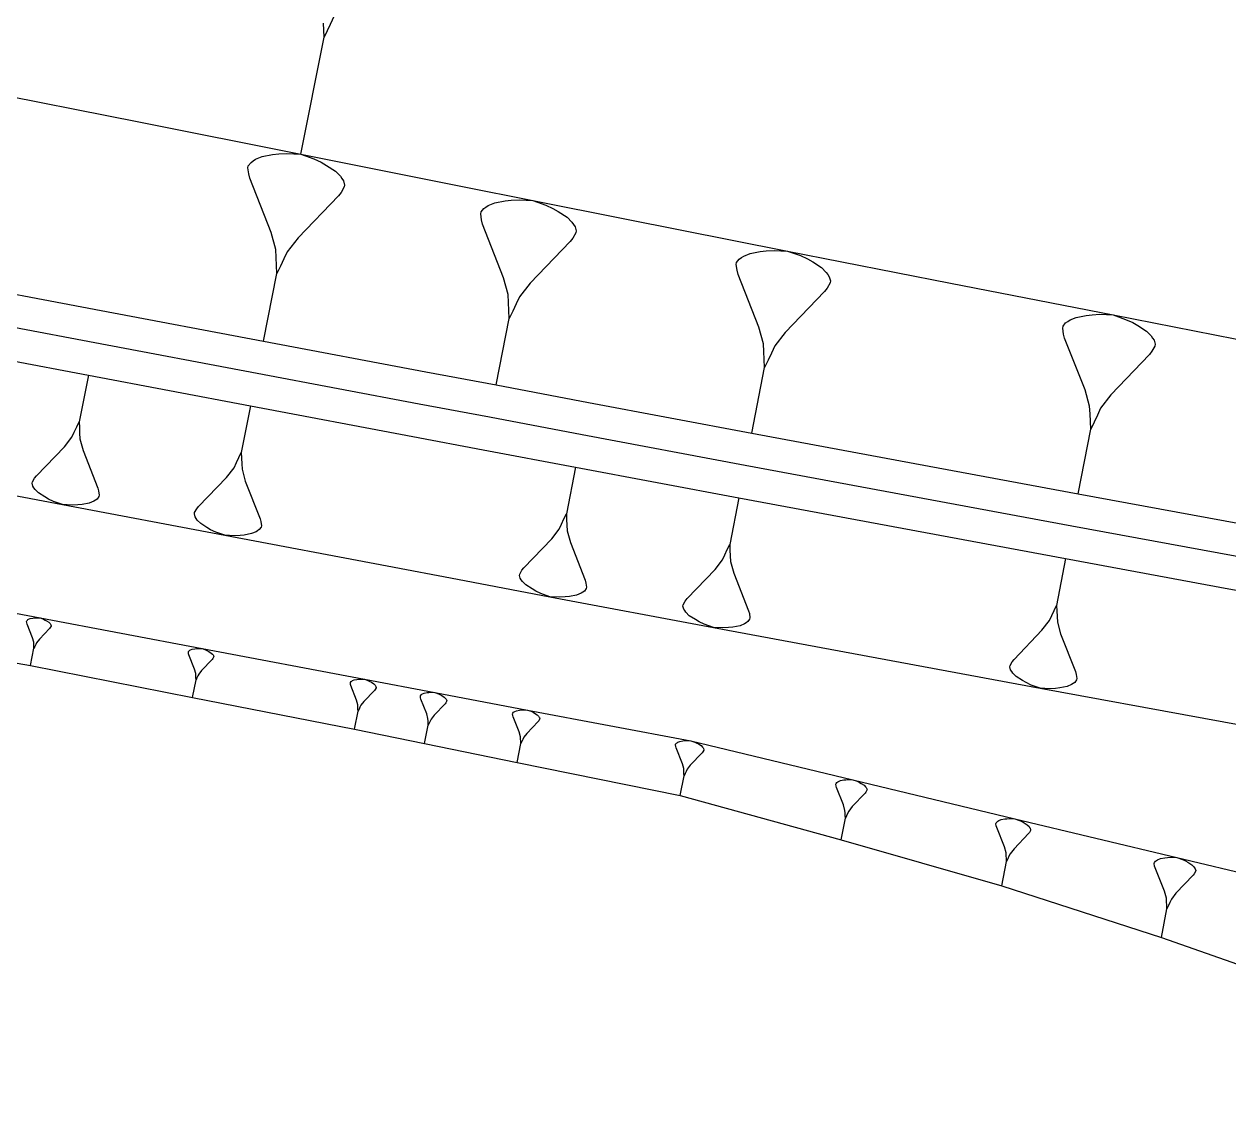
# Model space of a CAD drawing. Extents: x 389565 to 391267, y 804651 to 804848.
# Drawn here: x 389838.95 to 389875.44, y 804727.14 to 804759.76 of the extents above; entities that cross this region are included whole.
import ezdxf

# ---------------------------------------------------------------- set-up
doc = ezdxf.new("R2010")
doc.units = 0
doc.layers.get('0').update_dxf_attribs({"linetype": 'CONTINUOUS'})

msp = doc.modelspace()

# ---------------------------------------------------------------- linework, layer by layer
at = {"color": 7}
for p, q in [((389848.3968, 804760.1324), (389848.2146, 804759.7471)), ((389848.0325, 804759.3617), (389848.0119, 804759.7874)), ((389848.2146, 804759.7471), (389848.0325, 804759.3617)), ((389847.3259, 804755.813), (389848.0325, 804759.3617)), ((389845.9614, 804755.6602), (389846.1596, 804755.742)), ((389846.1596, 804755.742), (389846.4744, 804755.8006)), ((389846.4744, 804755.8006), (389846.661, 804755.8241)), ((389846.661, 804755.8241), (389846.906, 804755.836)), ((389846.906, 804755.836), (389847.3259, 804755.813)), ((389847.3259, 804755.813), (389847.7225, 804755.6734)), ((389847.7225, 804755.6734), (389847.9442, 804755.5686)), ((389845.7283, 804755.4034), (389845.7399, 804755.4617)), ((389845.7518, 804755.2168), (389845.7283, 804755.4034)), ((389845.7399, 804755.4617), (389845.8215, 804755.5668)), ((389845.8215, 804755.5668), (389845.8914, 804755.6135)), ((389845.8914, 804755.6135), (389845.9614, 804755.6602)), ((389847.9442, 804755.5686), (389848.1076, 804755.4754)), ((389848.1076, 804755.4754), (389848.376, 804755.3007)), ((389845.7869, 804755.0886), (389845.7518, 804755.2168)), ((389846.4298, 804753.4445), (389845.7869, 804755.0886)), ((389848.376, 804755.3007), (389848.5278, 804755.1492)), ((389848.5278, 804755.1492), (389848.5745, 804755.0792)), ((389848.5745, 804755.0792), (389848.6212, 804755.0093)), ((389848.6212, 804755.0093), (389848.6563, 804754.881)), ((389848.5515, 804754.6593), (389848.47, 804754.5543)), ((389848.6447, 804754.8227), (389848.5515, 804754.6593)), ((389848.6563, 804754.881), (389848.6447, 804754.8227)), ((389848.47, 804754.5543), (389847.2464, 804753.2819)), ((389852.8693, 804754.1686), (389852.9384, 804754.2148)), ((389852.9384, 804754.2148), (389853.0075, 804754.2609)), ((389853.0075, 804754.2609), (389853.2032, 804754.3417)), ((389853.2032, 804754.3417), (389853.5141, 804754.3995)), ((389853.5141, 804754.3995), (389853.6984, 804754.4227)), ((389853.6984, 804754.4227), (389853.9403, 804754.4345)), ((389853.9403, 804754.4345), (389854.3549, 804754.4118)), ((389854.3549, 804754.4118), (389854.7467, 804754.2739)), ((389854.7467, 804754.2739), (389854.9656, 804754.1704)), ((389852.7773, 804754.0073), (389852.7888, 804754.0649)), ((389852.8005, 804753.823), (389852.7773, 804754.0073)), ((389852.7888, 804754.0649), (389852.8693, 804754.1686)), ((389854.9656, 804754.1704), (389855.1269, 804754.0784)), ((389855.1269, 804754.0784), (389855.392, 804753.9059)), ((389855.392, 804753.9059), (389855.5418, 804753.7563)), ((389852.8352, 804753.6964), (389852.8005, 804753.823)), ((389853.47, 804752.0729), (389852.8352, 804753.6964)), ((389855.5418, 804753.7563), (389855.588, 804753.6872)), ((389855.588, 804753.6872), (389855.6341, 804753.6181)), ((389855.6341, 804753.6181), (389855.6688, 804753.4914)), ((389855.6688, 804753.4914), (389855.6573, 804753.4338)), ((389846.5702, 804752.9315), (389846.4298, 804753.4445)), ((389847.2464, 804753.2819), (389846.9201, 804752.8618)), ((389855.4847, 804753.1688), (389854.2764, 804751.9123)), ((389855.5653, 804753.2725), (389855.4847, 804753.1688)), ((389855.6573, 804753.4338), (389855.5653, 804753.2725)), ((389846.582, 804752.6865), (389846.5702, 804752.9315)), ((389846.9201, 804752.8618), (389846.8153, 804752.6401)), ((389860.7451, 804752.729), (389860.938, 804752.809)), ((389860.938, 804752.809), (389861.2445, 804752.8666)), ((389861.2445, 804752.8666), (389861.4262, 804752.8898)), ((389861.4262, 804752.8898), (389861.6647, 804752.9017)), ((389861.6647, 804752.9017), (389862.0737, 804752.8801)), ((389862.0737, 804752.8801), (389862.4602, 804752.7448)), ((389846.5939, 804752.4416), (389846.582, 804752.6865)), ((389846.6058, 804752.1967), (389846.5939, 804752.4416)), ((389846.7106, 804752.4184), (389846.6058, 804752.1967)), ((389846.8153, 804752.6401), (389846.7106, 804752.4184)), ((389860.5185, 804752.4785), (389860.5298, 804752.5353)), ((389860.5417, 804752.2968), (389860.5185, 804752.4785)), ((389860.5298, 804752.5353), (389860.609, 804752.6377)), ((389860.609, 804752.6377), (389860.677, 804752.6834)), ((389860.677, 804752.6834), (389860.7451, 804752.729)), ((389862.4602, 804752.7448), (389862.6763, 804752.6431)), ((389862.6763, 804752.6431), (389862.8356, 804752.5526)), ((389862.8356, 804752.5526), (389863.0972, 804752.3829)), ((389846.1993, 804750.1552), (389846.6058, 804752.1967)), ((389853.6087, 804751.5662), (389853.47, 804752.0729)), ((389860.5761, 804752.1719), (389860.5417, 804752.2968)), ((389861.205, 804750.572), (389860.5761, 804752.1719)), ((389863.0972, 804752.3829), (389863.2453, 804752.2356)), ((389863.2453, 804752.2356), (389863.2909, 804752.1676)), ((389863.2909, 804752.1676), (389863.3365, 804752.0996)), ((389863.3365, 804752.0996), (389863.3709, 804751.9747)), ((389854.2764, 804751.9123), (389853.9543, 804751.4974)), ((389863.2692, 804751.7586), (389863.19, 804751.6562)), ((389863.3597, 804751.9179), (389863.2692, 804751.7586)), ((389863.3709, 804751.9747), (389863.3597, 804751.9179)), ((389853.6204, 804751.3243), (389853.6087, 804751.5662)), ((389853.6321, 804751.0825), (389853.6204, 804751.3243)), ((389853.9543, 804751.4974), (389853.8508, 804751.2785)), ((389863.19, 804751.6562), (389862.0005, 804750.415)), ((389853.6438, 804750.8406), (389853.6321, 804751.0825)), ((389853.7473, 804751.0595), (389853.6438, 804750.8406)), ((389853.8508, 804751.2785), (389853.7473, 804751.0595)), ((389870.8169, 804750.8718), (389871.1178, 804750.929)), ((389871.1178, 804750.929), (389871.2962, 804750.9522)), ((389871.2962, 804750.9522), (389871.5304, 804750.9644)), ((389871.5304, 804750.9644), (389871.9321, 804750.9441)), ((389871.9321, 804750.9441), (389872.312, 804750.812)), ((389853.2424, 804748.8246), (389853.6438, 804750.8406)), ((389861.3426, 804750.0725), (389861.205, 804750.572)), ((389870.4057, 804750.5463), (389870.4166, 804750.6021)), ((389870.4166, 804750.6021), (389870.4942, 804750.7029)), ((389870.4942, 804750.7029), (389870.5609, 804750.7478)), ((389870.5609, 804750.7478), (389870.6276, 804750.7928)), ((389870.6276, 804750.7928), (389870.8169, 804750.8718)), ((389872.312, 804750.812), (389872.5245, 804750.7126)), ((389872.5245, 804750.7126), (389872.6811, 804750.6241)), ((389872.6811, 804750.6241), (389872.9385, 804750.458)), ((389862.0005, 804750.415), (389861.6835, 804750.0053)), ((389870.4288, 804750.3679), (389870.4057, 804750.5463)), ((389870.4629, 804750.2453), (389870.4288, 804750.3679)), ((389871.084, 804748.6754), (389870.4629, 804750.2453)), ((389872.9385, 804750.458), (389873.0842, 804750.3137)), ((389873.0842, 804750.3137), (389873.1291, 804750.247)), ((389873.1291, 804750.247), (389873.1741, 804750.1803)), ((389861.3546, 804749.834), (389861.3426, 804750.0725)), ((389861.3665, 804749.5955), (389861.3546, 804749.834)), ((389861.6835, 804750.0053), (389861.5819, 804749.7892)), ((389873.1087, 804749.8453), (389873.0311, 804749.7445)), ((389873.1972, 804750.0019), (389873.1087, 804749.8453)), ((389873.1741, 804750.1803), (389873.2081, 804750.0577)), ((389873.2081, 804750.0577), (389873.1972, 804750.0019)), ((389861.3785, 804749.357), (389861.3665, 804749.5955)), ((389861.4802, 804749.5731), (389861.3785, 804749.357)), ((389861.5819, 804749.7892), (389861.4802, 804749.5731)), ((389873.0311, 804749.7445), (389871.8656, 804748.5229)), ((389840.8954, 804749.1219), (389840.6135, 804747.7065)), ((389860.9861, 804747.3682), (389861.3785, 804749.357)), ((389871.2202, 804748.1852), (389871.084, 804748.6754)), ((389871.8656, 804748.5229), (389871.5552, 804748.1198)), ((389845.8087, 804748.1937), (389845.5268, 804746.7782)), ((389871.2325, 804747.9509), (389871.2202, 804748.1852)), ((389871.5552, 804748.1198), (389871.4558, 804747.9074)), ((389840.5409, 804747.5527), (389840.6135, 804747.7065)), ((389840.6135, 804747.7065), (389840.6217, 804747.5366)), ((389871.2448, 804747.7167), (389871.2325, 804747.9509)), ((389871.2571, 804747.4825), (389871.2448, 804747.7167)), ((389871.3565, 804747.695), (389871.2571, 804747.4825)), ((389871.4558, 804747.9074), (389871.3565, 804747.695)), ((389840.3956, 804747.2453), (389840.4682, 804747.399)), ((389840.4682, 804747.399), (389840.5409, 804747.5527)), ((389840.6217, 804747.5366), (389840.63, 804747.3668)), ((389840.63, 804747.3668), (389840.6382, 804747.197)), ((389870.876, 804745.5284), (389871.2571, 804747.4825)), ((389839.321, 804746.0718), (389840.1694, 804746.954)), ((389840.1694, 804746.954), (389840.3956, 804747.2453)), ((389840.6382, 804747.197), (389840.7356, 804746.8412)), ((389840.7356, 804746.8412), (389841.1813, 804745.7013)), ((389845.3815, 804746.4708), (389845.4542, 804746.6245)), ((389845.4542, 804746.6245), (389845.5268, 804746.7782)), ((389845.5268, 804746.7782), (389845.5351, 804746.6084)), ((389845.5351, 804746.6084), (389845.5433, 804746.4386)), ((389845.0827, 804746.0258), (389845.3089, 804746.3171)), ((389845.3089, 804746.3171), (389845.3815, 804746.4708)), ((389845.5433, 804746.4386), (389845.5515, 804746.2688)), ((389845.5515, 804746.2688), (389845.6489, 804745.913)), ((389855.6533, 804746.3346), (389855.3723, 804744.919)), ((389839.1917, 804745.8452), (389839.1998, 804745.8857)), ((389839.2161, 804745.7563), (389839.1917, 804745.8452)), ((389839.1998, 804745.8857), (389839.2644, 804745.9989)), ((389839.2644, 804745.9989), (389839.321, 804746.0718)), ((389844.2343, 804745.1435), (389845.0827, 804746.0258)), ((389845.6489, 804745.913), (389846.0946, 804744.7731)), ((389839.2485, 804745.7078), (389839.2161, 804745.7563)), ((389839.2809, 804745.6593), (389839.2485, 804745.7078)), ((389839.3861, 804745.5542), (389839.2809, 804745.6593)), ((389839.5722, 804745.4331), (389839.3861, 804745.5542)), ((389841.1813, 804745.7013), (389841.2056, 804745.6124)), ((389841.2056, 804745.6124), (389841.2219, 804745.483)), ((389841.2219, 804745.483), (389841.2139, 804745.4426)), ((389839.6855, 804745.3685), (389839.5722, 804745.4331)), ((389839.8392, 804745.2958), (389839.6855, 804745.3685)), ((389840.1142, 804745.199), (389839.8392, 804745.2958)), ((389840.4054, 804745.1831), (389840.1142, 804745.199)), ((389840.5752, 804745.1913), (389840.4054, 804745.1831)), ((389840.7046, 804745.2076), (389840.5752, 804745.1913)), ((389840.9229, 804745.2482), (389840.7046, 804745.2076)), ((389841.0603, 804745.305), (389840.9229, 804745.2482)), ((389841.1088, 804745.3373), (389841.0603, 804745.305)), ((389841.1573, 804745.3697), (389841.1088, 804745.3373)), ((389841.2139, 804745.4426), (389841.1573, 804745.3697)), ((389844.1777, 804745.0707), (389844.2343, 804745.1435)), ((389860.5989, 804745.406), (389860.3195, 804743.9901)), ((389844.1051, 804744.917), (389844.1131, 804744.9574)), ((389844.1294, 804744.8281), (389844.1051, 804744.917)), ((389844.1131, 804744.9574), (389844.1777, 804745.0707)), ((389844.1618, 804744.7796), (389844.1294, 804744.8281)), ((389844.1942, 804744.7311), (389844.1618, 804744.7796)), ((389844.2994, 804744.626), (389844.1942, 804744.7311)), ((389846.0946, 804744.7731), (389846.119, 804744.6842)), ((389855.2272, 804744.6114), (389855.2997, 804744.7652)), ((389855.2997, 804744.7652), (389855.3723, 804744.919)), ((389855.3723, 804744.919), (389855.3806, 804744.7491)), ((389855.3806, 804744.7491), (389855.389, 804744.5793)), ((389844.4855, 804744.5049), (389844.2994, 804744.626)), ((389844.5988, 804744.4403), (389844.4855, 804744.5049)), ((389844.7525, 804744.3676), (389844.5988, 804744.4403)), ((389845.0276, 804744.2708), (389844.7525, 804744.3676)), ((389845.9737, 804744.3767), (389845.8362, 804744.32)), ((389846.0222, 804744.4091), (389845.9737, 804744.3767)), ((389846.0707, 804744.4415), (389846.0222, 804744.4091)), ((389846.1272, 804744.5143), (389846.0707, 804744.4415)), ((389846.119, 804744.6842), (389846.1353, 804744.5548)), ((389846.1353, 804744.5548), (389846.1272, 804744.5143)), ((389854.9286, 804744.1662), (389855.1546, 804744.4577)), ((389855.1546, 804744.4577), (389855.2272, 804744.6114)), ((389855.389, 804744.5793), (389855.3973, 804744.4095)), ((389855.3973, 804744.4095), (389855.4949, 804744.0538)), ((389845.3187, 804744.2549), (389845.0276, 804744.2708)), ((389845.4885, 804744.2631), (389845.3187, 804744.2549)), ((389845.6179, 804744.2794), (389845.4885, 804744.2631)), ((389845.8362, 804744.32), (389845.6179, 804744.2794)), ((389854.0808, 804743.2834), (389854.9286, 804744.1662)), ((389855.4949, 804744.0538), (389855.9413, 804742.9142)), ((389860.1024, 804743.5285), (389860.1748, 804743.6824)), ((389860.1748, 804743.6824), (389860.2472, 804743.8362)), ((389860.2472, 804743.8362), (389860.3195, 804743.9901)), ((389860.3195, 804743.9901), (389860.3281, 804743.8203)), ((389860.3281, 804743.8203), (389860.3366, 804743.6504)), ((389860.3366, 804743.6504), (389860.3451, 804743.4806)), ((389854.0242, 804743.2106), (389854.0808, 804743.2834)), ((389859.8767, 804743.2368), (389860.1024, 804743.5285)), ((389860.3451, 804743.4806), (389860.4431, 804743.1251)), ((389870.4932, 804743.5654), (389870.217, 804742.1488)), ((389853.9517, 804743.0568), (389853.9597, 804743.0973)), ((389853.9761, 804742.9679), (389853.9517, 804743.0568)), ((389853.9597, 804743.0973), (389854.0242, 804743.2106)), ((389854.0085, 804742.9194), (389853.9761, 804742.9679)), ((389854.0409, 804742.8709), (389854.0085, 804742.9194)), ((389855.9413, 804742.9142), (389855.9657, 804742.8253)), ((389859.0298, 804742.3531), (389859.8767, 804743.2368)), ((389860.4431, 804743.1251), (389860.8908, 804741.9859)), ((389854.1462, 804742.766), (389854.0409, 804742.8709)), ((389854.3324, 804742.6449), (389854.1462, 804742.766)), ((389854.4457, 804742.5804), (389854.3324, 804742.6449)), ((389854.5995, 804742.5078), (389854.4457, 804742.5804)), ((389855.8691, 804742.5502), (389855.8206, 804742.5177)), ((389855.9176, 804742.5826), (389855.8691, 804742.5502)), ((389855.9741, 804742.6554), (389855.9176, 804742.5826)), ((389855.9657, 804742.8253), (389855.9821, 804742.6959)), ((389855.9821, 804742.6959), (389855.9741, 804742.6554)), ((389854.8746, 804742.4112), (389854.5995, 804742.5078)), ((389855.1657, 804742.3955), (389854.8746, 804742.4112)), ((389855.3356, 804742.4038), (389855.1657, 804742.3955)), ((389855.4649, 804742.4202), (389855.3356, 804742.4038)), ((389855.6832, 804742.4609), (389855.4649, 804742.4202)), ((389855.8206, 804742.5177), (389855.6832, 804742.4609)), ((389858.909, 804742.1668), (389858.9734, 804742.2802)), ((389858.9734, 804742.2802), (389859.0298, 804742.3531)), ((389858.901, 804742.1263), (389858.909, 804742.1668)), ((389858.9255, 804742.0374), (389858.901, 804742.1263)), ((389858.958, 804741.989), (389858.9255, 804742.0374)), ((389858.9905, 804741.9406), (389858.958, 804741.989)), ((389859.0959, 804741.8357), (389858.9905, 804741.9406)), ((389859.2822, 804741.7149), (389859.0959, 804741.8357)), ((389860.8908, 804741.9859), (389860.9153, 804741.897)), ((389860.9153, 804741.897), (389860.9318, 804741.7677)), ((389870.0008, 804741.6868), (389870.0729, 804741.8408)), ((389870.0729, 804741.8408), (389870.1449, 804741.9948)), ((389870.1449, 804741.9948), (389870.217, 804742.1488)), ((389870.217, 804742.1488), (389870.2259, 804741.979)), ((389870.2259, 804741.979), (389870.2348, 804741.8092)), ((389870.2348, 804741.8092), (389870.2437, 804741.6394)), ((389839.0247, 804741.6623), (389839.0276, 804741.6771)), ((389839.0306, 804741.6149), (389839.0247, 804741.6623)), ((389839.0276, 804741.6771), (389839.0483, 804741.7038)), ((389839.0396, 804741.5823), (389839.0306, 804741.6149)), ((389839.203, 804741.1644), (389839.0396, 804741.5823)), ((389839.0483, 804741.7038), (389839.0661, 804741.7157)), ((389839.0661, 804741.7157), (389839.0839, 804741.7276)), ((389839.0839, 804741.7276), (389839.1343, 804741.7484)), ((389839.1343, 804741.7484), (389839.2143, 804741.7633)), ((389839.2143, 804741.7633), (389839.2617, 804741.7692)), ((389839.2617, 804741.7692), (389839.324, 804741.7723)), ((389839.324, 804741.7723), (389839.4307, 804741.7664)), ((389839.7215, 804741.4465), (389839.4105, 804741.1231)), ((389839.4307, 804741.7664), (389839.5315, 804741.7309)), ((389839.5315, 804741.7309), (389839.5879, 804741.7043)), ((389839.5879, 804741.7043), (389839.6294, 804741.6806)), ((389839.6294, 804741.6806), (389839.6976, 804741.6362)), ((389839.6976, 804741.6362), (389839.7362, 804741.5977)), ((389839.7422, 804741.4732), (389839.7215, 804741.4465)), ((389839.7362, 804741.5977), (389839.7481, 804741.5799)), ((389839.7659, 804741.5147), (389839.7422, 804741.4732)), ((389839.7481, 804741.5799), (389839.76, 804741.5621)), ((389839.76, 804741.5621), (389839.7689, 804741.5295)), ((389839.7689, 804741.5295), (389839.7659, 804741.5147)), ((389859.3956, 804741.6505), (389859.2822, 804741.7149)), ((389859.5494, 804741.5781), (389859.3956, 804741.6505)), ((389859.8246, 804741.4818), (389859.5494, 804741.5781)), ((389860.1158, 804741.4663), (389859.8246, 804741.4818)), ((389860.2856, 804741.4749), (389860.1158, 804741.4663)), ((389860.415, 804741.4914), (389860.2856, 804741.4749)), ((389860.6332, 804741.5324), (389860.415, 804741.4914)), ((389860.7705, 804741.5893), (389860.6332, 804741.5324)), ((389860.819, 804741.6218), (389860.7705, 804741.5893)), ((389860.8674, 804741.6543), (389860.819, 804741.6218)), ((389860.9238, 804741.7272), (389860.8674, 804741.6543)), ((389860.9318, 804741.7677), (389860.9238, 804741.7272)), ((389869.7758, 804741.3946), (389870.0008, 804741.6868)), ((389870.2437, 804741.6394), (389870.3424, 804741.2841)), ((389839.2386, 804741.034), (389839.203, 804741.1644)), ((389839.4105, 804741.1231), (389839.3276, 804741.0163)), ((389868.9309, 804740.509), (389869.7758, 804741.3946)), ((389870.3424, 804741.2841), (389870.7927, 804740.1459)), ((389839.1444, 804740.3284), (389839.2477, 804740.8472)), ((389839.2417, 804740.9718), (389839.2386, 804741.034)), ((389839.2447, 804740.9095), (389839.2417, 804740.9718)), ((389839.2477, 804740.8472), (389839.2447, 804740.9095)), ((389839.2743, 804740.9036), (389839.2477, 804740.8472)), ((389839.301, 804740.9599), (389839.2743, 804740.9036)), ((389839.3276, 804741.0163), (389839.301, 804740.9599)), ((389843.9266, 804740.7312), (389843.9296, 804740.7464)), ((389843.9327, 804740.6824), (389843.9266, 804740.7312)), ((389843.9296, 804740.7464), (389843.9509, 804740.7738)), ((389843.9509, 804740.7738), (389843.9692, 804740.7861)), ((389843.9692, 804740.7861), (389843.9875, 804740.7983)), ((389843.9875, 804740.7983), (389844.0393, 804740.8196)), ((389844.0393, 804740.8196), (389844.1215, 804740.835)), ((389844.1215, 804740.835), (389844.1703, 804740.8411)), ((389844.1703, 804740.8411), (389844.2343, 804740.8442)), ((389844.2343, 804740.8442), (389844.344, 804740.8382)), ((389844.344, 804740.8382), (389844.4477, 804740.8017)), ((389844.4477, 804740.8017), (389844.5056, 804740.7743)), ((389844.5056, 804740.7743), (389844.5483, 804740.75)), ((389844.5483, 804740.75), (389844.6185, 804740.7043)), ((389843.9419, 804740.6489), (389843.9327, 804740.6824)), ((389844.1099, 804740.2192), (389843.9419, 804740.6489)), ((389844.643, 804740.5092), (389844.3233, 804740.1767)), ((389844.6185, 804740.7043), (389844.6581, 804740.6647)), ((389844.6644, 804740.5367), (389844.643, 804740.5092)), ((389844.6581, 804740.6647), (389844.6704, 804740.6464)), ((389844.6887, 804740.5794), (389844.6644, 804740.5367)), ((389844.6704, 804740.6464), (389844.6826, 804740.6282)), ((389844.6826, 804740.6282), (389844.6917, 804740.5946)), ((389844.6917, 804740.5946), (389844.6887, 804740.5794)), ((389868.8105, 804740.3224), (389868.8746, 804740.4359)), ((389868.8746, 804740.4359), (389868.9309, 804740.509)), ((389844.1466, 804740.0851), (389844.1099, 804740.2192)), ((389844.1497, 804740.0211), (389844.1466, 804740.0851)), ((389844.1528, 804739.9571), (389844.1497, 804740.0211)), ((389844.2106, 804740.009), (389844.1832, 804739.9511)), ((389844.238, 804740.0669), (389844.2106, 804740.009)), ((389844.3233, 804740.1767), (389844.238, 804740.0669)), ((389868.8026, 804740.2819), (389868.8105, 804740.3224)), ((389868.8273, 804740.1931), (389868.8026, 804740.2819)), ((389868.8599, 804740.1447), (389868.8273, 804740.1931)), ((389868.8924, 804740.0963), (389868.8599, 804740.1447)), ((389868.9981, 804739.9917), (389868.8924, 804740.0963)), ((389869.1847, 804739.8713), (389868.9981, 804739.9917)), ((389870.7927, 804740.1459), (389870.8174, 804740.0571)), ((389870.8174, 804740.0571), (389870.8342, 804739.9278)), ((389844.0496, 804739.3596), (389844.1559, 804739.8931)), ((389844.1559, 804739.8931), (389844.1528, 804739.9571)), ((389844.1832, 804739.9511), (389844.1559, 804739.8931)), ((389848.8299, 804739.8004), (389848.833, 804739.816)), ((389848.8362, 804739.7504), (389848.8299, 804739.8004)), ((389848.833, 804739.816), (389848.8548, 804739.8441)), ((389848.8456, 804739.7161), (389848.8362, 804739.7504)), ((389849.0176, 804739.2762), (389848.8456, 804739.7161)), ((389848.8548, 804739.8441), (389848.8736, 804739.8566)), ((389848.8736, 804739.8566), (389848.8923, 804739.8691)), ((389848.8923, 804739.8691), (389848.9453, 804739.891)), ((389848.9453, 804739.891), (389849.0296, 804739.9066)), ((389849.0296, 804739.9066), (389849.0795, 804739.9129)), ((389849.0795, 804739.9129), (389849.145, 804739.9161)), ((389849.145, 804739.9161), (389849.2574, 804739.91)), ((389849.2574, 804739.91), (389849.3635, 804739.8726)), ((389849.3635, 804739.8726), (389849.4228, 804739.8446)), ((389849.4228, 804739.8446), (389849.4666, 804739.8196)), ((389849.4666, 804739.8196), (389849.5384, 804739.7729)), ((389849.5384, 804739.7729), (389849.579, 804739.7323)), ((389849.579, 804739.7323), (389849.5915, 804739.7136)), ((389849.6103, 804739.645), (389849.5853, 804739.6013)), ((389849.5915, 804739.7136), (389849.604, 804739.6949)), ((389849.604, 804739.6949), (389849.6134, 804739.6606)), ((389849.6134, 804739.6606), (389849.6103, 804739.645)), ((389869.2982, 804739.8072), (389869.1847, 804739.8713)), ((389869.4522, 804739.7351), (389869.2982, 804739.8072)), ((389869.7276, 804739.6394), (389869.4522, 804739.7351)), ((389870.0188, 804739.6246), (389869.7276, 804739.6394)), ((389870.1886, 804739.6335), (389870.0188, 804739.6246)), ((389870.3179, 804739.6503), (389870.1886, 804739.6335)), ((389870.5361, 804739.6918), (389870.3179, 804739.6503)), ((389870.6733, 804739.7491), (389870.5361, 804739.6918)), ((389870.7217, 804739.7816), (389870.6733, 804739.7491)), ((389870.77, 804739.8142), (389870.7217, 804739.7816)), ((389870.8263, 804739.8873), (389870.77, 804739.8142)), ((389870.8342, 804739.9278), (389870.8263, 804739.8873)), ((389849.0552, 804739.1389), (389849.0176, 804739.2762)), ((389849.5635, 804739.5732), (389849.2361, 804739.2327)), ((389849.5853, 804739.6013), (389849.5635, 804739.5732)), ((389850.9512, 804739.3958), (389850.9544, 804739.4117)), ((389850.9576, 804739.3449), (389850.9512, 804739.3958)), ((389850.9544, 804739.4117), (389850.9766, 804739.4404)), ((389850.9672, 804739.3099), (389850.9576, 804739.3449)), ((389851.1426, 804738.8613), (389850.9672, 804739.3099)), ((389850.9766, 804739.4404), (389850.9957, 804739.4532)), ((389850.9957, 804739.4532), (389851.0148, 804739.4659)), ((389851.0148, 804739.4659), (389851.0689, 804739.4882)), ((389851.0689, 804739.4882), (389851.1548, 804739.5042)), ((389851.1548, 804739.5042), (389851.2057, 804739.5106)), ((389851.2057, 804739.5106), (389851.2726, 804739.5139)), ((389851.2726, 804739.5139), (389851.3872, 804739.5076)), ((389851.3872, 804739.5076), (389851.4954, 804739.4695)), ((389851.4954, 804739.4695), (389851.5559, 804739.4409)), ((389851.5559, 804739.4409), (389851.6005, 804739.4155)), ((389851.6005, 804739.4155), (389851.6737, 804739.3678)), ((389851.6737, 804739.3678), (389851.7152, 804739.3265)), ((389851.7152, 804739.3265), (389851.7279, 804739.3074)), ((389851.7279, 804739.3074), (389851.7407, 804739.2883)), ((389851.7407, 804739.2883), (389851.7502, 804739.2533)), ((389851.7502, 804739.2533), (389851.7471, 804739.2374)), ((389848.9559, 804738.3961), (389849.0647, 804738.9423)), ((389849.0583, 804739.0734), (389849.0552, 804739.1389)), ((389849.0615, 804739.0079), (389849.0583, 804739.0734)), ((389849.0647, 804738.9423), (389849.0615, 804739.0079)), ((389849.0927, 804739.0016), (389849.0647, 804738.9423)), ((389849.1208, 804739.061), (389849.0927, 804739.0016)), ((389849.1488, 804739.1203), (389849.1208, 804739.061)), ((389849.2361, 804739.2327), (389849.1488, 804739.1203)), ((389851.6994, 804739.1641), (389851.3655, 804738.8169)), ((389851.7216, 804739.1928), (389851.6994, 804739.1641)), ((389851.7471, 804739.2374), (389851.7216, 804739.1928)), ((389853.7488, 804738.8794), (389853.7716, 804738.9089)), ((389853.7716, 804738.9089), (389853.7912, 804738.922)), ((389853.7912, 804738.922), (389853.8108, 804738.9351)), ((389853.8108, 804738.9351), (389853.8664, 804738.9581)), ((389853.8664, 804738.9581), (389853.9546, 804738.9745)), ((389853.9546, 804738.9745), (389854.0069, 804738.9812)), ((389854.0069, 804738.9812), (389854.0755, 804738.9845)), ((389854.0755, 804738.9845), (389854.1932, 804738.9782)), ((389854.1932, 804738.9782), (389854.3044, 804738.9391)), ((389854.3044, 804738.9391), (389854.3666, 804738.9098)), ((389854.3666, 804738.9098), (389854.4124, 804738.8837)), ((389851.181, 804738.7213), (389851.1426, 804738.8613)), ((389851.1842, 804738.6544), (389851.181, 804738.7213)), ((389851.1874, 804738.5876), (389851.1842, 804738.6544)), ((389851.1907, 804738.5208), (389851.1874, 804738.5876)), ((389851.2193, 804738.5813), (389851.1907, 804738.5208)), ((389851.2479, 804738.6418), (389851.2193, 804738.5813)), ((389851.2765, 804738.7022), (389851.2479, 804738.6418)), ((389851.3655, 804738.8169), (389851.2765, 804738.7022)), ((389853.7455, 804738.8631), (389853.7488, 804738.8794)), ((389853.7522, 804738.8108), (389853.7455, 804738.8631)), ((389853.762, 804738.7748), (389853.7522, 804738.8108)), ((389853.9425, 804738.3142), (389853.762, 804738.7748)), ((389854.5141, 804738.6256), (389854.1714, 804738.2688)), ((389854.4124, 804738.8837), (389854.4877, 804738.8348)), ((389854.4877, 804738.8348), (389854.5302, 804738.7923)), ((389854.537, 804738.655), (389854.5141, 804738.6256)), ((389854.5302, 804738.7923), (389854.5433, 804738.7727)), ((389854.563, 804738.7008), (389854.537, 804738.655)), ((389854.5433, 804738.7727), (389854.5564, 804738.7531)), ((389854.5564, 804738.7531), (389854.5663, 804738.7172)), ((389854.5663, 804738.7172), (389854.563, 804738.7008)), ((389851.0797, 804737.9637), (389851.1907, 804738.5208)), ((389853.9819, 804738.1704), (389853.9425, 804738.3142)), ((389853.9853, 804738.1018), (389853.9819, 804738.1704)), ((389854.1714, 804738.2688), (389854.08, 804738.1509)), ((389853.8785, 804737.3922), (389853.992, 804737.9645)), ((389853.9887, 804738.0331), (389853.9853, 804738.1018)), ((389853.992, 804737.9645), (389853.9887, 804738.0331)), ((389854.0214, 804738.0266), (389853.992, 804737.9645)), ((389854.0507, 804738.0888), (389854.0214, 804738.0266)), ((389854.08, 804738.1509), (389854.0507, 804738.0888)), ((389858.6785, 804737.9269), (389858.6818, 804737.9441)), ((389858.6854, 804737.8722), (389858.6785, 804737.9269)), ((389858.6818, 804737.9441), (389858.7057, 804737.9749)), ((389858.6958, 804737.8346), (389858.6854, 804737.8722)), ((389858.8853, 804737.3524), (389858.6958, 804737.8346)), ((389858.7057, 804737.9749), (389858.7262, 804737.9887)), ((389858.7262, 804737.9887), (389858.7467, 804738.0024)), ((389858.7467, 804738.0024), (389858.8048, 804738.0265)), ((389858.8048, 804738.0265), (389858.8972, 804738.0439)), ((389858.8972, 804738.0439), (389858.952, 804738.0509)), ((389858.952, 804738.0509), (389859.0238, 804738.0545)), ((389859.0238, 804738.0545), (389859.1471, 804738.048)), ((389859.1471, 804738.048), (389859.2636, 804738.0072)), ((389859.2636, 804738.0072), (389859.3287, 804737.9765)), ((389859.3287, 804737.9765), (389859.3767, 804737.9493)), ((389859.3767, 804737.9493), (389859.4555, 804737.8981)), ((389859.4555, 804737.8981), (389859.5002, 804737.8538)), ((389859.5002, 804737.8538), (389859.5139, 804737.8333)), ((389859.5139, 804737.8333), (389859.5276, 804737.8128)), ((389859.5276, 804737.8128), (389859.538, 804737.7751)), ((389859.4835, 804737.6791), (389859.125, 804737.3051)), ((389859.5074, 804737.71), (389859.4835, 804737.6791)), ((389859.5346, 804737.758), (389859.5074, 804737.71)), ((389859.538, 804737.7751), (389859.5346, 804737.758)), ((389858.9268, 804737.2019), (389858.8853, 804737.3524)), ((389858.9304, 804737.13), (389858.9268, 804737.2019)), ((389858.934, 804737.0582), (389858.9304, 804737.13)), ((389858.9989, 804737.1165), (389858.9682, 804737.0514)), ((389859.0295, 804737.1816), (389858.9989, 804737.1165)), ((389859.125, 804737.3051), (389859.0295, 804737.1816)), ((389858.8194, 804736.387), (389858.9376, 804736.9863)), ((389858.9376, 804736.9863), (389858.934, 804737.0582)), ((389858.9682, 804737.0514), (389858.9376, 804736.9863)), ((389863.539, 804736.7303), (389863.5427, 804736.749)), ((389863.5467, 804736.6705), (389863.539, 804736.7303)), ((389863.5427, 804736.749), (389863.5688, 804736.7828)), ((389863.5688, 804736.7828), (389863.5911, 804736.7978)), ((389863.5911, 804736.7978), (389863.6135, 804736.8128)), ((389863.6135, 804736.8128), (389863.677, 804736.8392)), ((389863.677, 804736.8392), (389863.7779, 804736.8583)), ((389863.7779, 804736.8583), (389863.8377, 804736.866)), ((389863.8377, 804736.866), (389863.9162, 804736.87)), ((389863.9162, 804736.87), (389864.0509, 804736.8631)), ((389864.0509, 804736.8631), (389864.1782, 804736.8187)), ((389864.1782, 804736.8187), (389864.2494, 804736.7853)), ((389864.2494, 804736.7853), (389864.3018, 804736.7555)), ((389864.3018, 804736.7555), (389864.388, 804736.6998)), ((389864.388, 804736.6998), (389864.4368, 804736.6513)), ((389863.5581, 804736.6294), (389863.5467, 804736.6705)), ((389863.7657, 804736.1029), (389863.5581, 804736.6294)), ((389864.4188, 804736.4605), (389864.0277, 804736.0515)), ((389864.4449, 804736.4943), (389864.4188, 804736.4605)), ((389864.4368, 804736.6513), (389864.4519, 804736.629)), ((389864.4746, 804736.5468), (389864.4449, 804736.4943)), ((389864.4519, 804736.629), (389864.4669, 804736.6066)), ((389864.4669, 804736.6066), (389864.4783, 804736.5655)), ((389864.4783, 804736.5655), (389864.4746, 804736.5468)), ((389863.8112, 804735.9385), (389863.7657, 804736.1029)), ((389864.0277, 804736.0515), (389863.9235, 804735.9165)), ((389863.6948, 804735.048), (389863.8233, 804735.7029)), ((389863.8152, 804735.86), (389863.8112, 804735.9385)), ((389863.8193, 804735.7815), (389863.8152, 804735.86)), ((389863.8233, 804735.7029), (389863.8193, 804735.7815)), ((389863.8567, 804735.7741), (389863.8233, 804735.7029)), ((389863.8901, 804735.8453), (389863.8567, 804735.7741)), ((389863.9235, 804735.9165), (389863.8901, 804735.8453)), ((389868.4179, 804735.5933), (389868.4428, 804735.6101)), ((389868.4428, 804735.6101), (389868.4678, 804735.6269)), ((389868.4678, 804735.6269), (389868.5387, 804735.6565)), ((389868.5387, 804735.6565), (389868.6513, 804735.6779)), ((389868.6513, 804735.6779), (389868.7181, 804735.6866)), ((389868.7181, 804735.6866), (389868.8058, 804735.6912)), ((389868.8058, 804735.6912), (389868.9562, 804735.6836)), ((389868.9562, 804735.6836), (389869.0985, 804735.6341)), ((389869.0985, 804735.6341), (389869.178, 804735.5969)), ((389868.3847, 804735.5347), (389868.3888, 804735.5556)), ((389868.3934, 804735.4679), (389868.3847, 804735.5347)), ((389868.3888, 804735.5556), (389868.4179, 804735.5933)), ((389868.4062, 804735.422), (389868.3934, 804735.4679)), ((389868.6387, 804734.8342), (389868.4062, 804735.422)), ((389869.178, 804735.5969), (389869.2366, 804735.5638)), ((389869.2366, 804735.5638), (389869.333, 804735.5016)), ((389869.333, 804735.5016), (389869.3875, 804735.4476)), ((389869.3967, 804735.2722), (389869.3677, 804735.2345)), ((389869.3875, 804735.4476), (389869.4044, 804735.4226)), ((389869.4299, 804735.3308), (389869.3967, 804735.2722)), ((389869.4044, 804735.4226), (389869.4212, 804735.3976)), ((389869.4212, 804735.3976), (389869.4339, 804735.3517)), ((389869.4339, 804735.3517), (389869.4299, 804735.3308)), ((389869.3677, 804735.2345), (389868.9313, 804734.7771)), ((389868.6897, 804734.6507), (389868.6387, 804734.8342)), ((389868.6943, 804734.563), (389868.6897, 804734.6507)), ((389868.6989, 804734.4753), (389868.6943, 804734.563)), ((389868.7779, 804734.5467), (389868.7407, 804734.4671)), ((389868.8151, 804734.6262), (389868.7779, 804734.5467)), ((389868.9313, 804734.7771), (389868.8151, 804734.6262)), ((389873.4986, 804734.5023), (389873.5784, 804734.5128)), ((389873.5784, 804734.5128), (389873.6833, 804734.5184)), ((389873.6833, 804734.5184), (389873.8631, 804734.5095)), ((389873.8631, 804734.5095), (389874.0332, 804734.4506)), ((389868.5608, 804733.656), (389868.7035, 804734.3876)), ((389868.7035, 804734.3876), (389868.6989, 804734.4753)), ((389868.7407, 804734.4671), (389868.7035, 804734.3876)), ((389873.18, 804734.3307), (389873.1848, 804734.3557)), ((389873.1905, 804734.2508), (389873.18, 804734.3307)), ((389873.1848, 804734.3557), (389873.2195, 804734.4008)), ((389873.2058, 804734.196), (389873.1905, 804734.2508)), ((389873.4846, 804733.4935), (389873.2058, 804734.196)), ((389873.2195, 804734.4008), (389873.2494, 804734.421)), ((389873.2494, 804734.421), (389873.2792, 804734.4411)), ((389873.2792, 804734.4411), (389873.3639, 804734.4766)), ((389873.3639, 804734.4766), (389873.4986, 804734.5023)), ((389874.0332, 804734.4506), (389874.1284, 804734.4062)), ((389874.1284, 804734.4062), (389874.1985, 804734.3667)), ((389874.1985, 804734.3667), (389874.3138, 804734.2924)), ((389874.3138, 804734.2924), (389874.3791, 804734.2279)), ((389874.3791, 804734.2279), (389874.3993, 804734.1981)), ((389874.3993, 804734.1981), (389874.4194, 804734.1682)), ((389874.4194, 804734.1682), (389874.4347, 804734.1134)), ((389874.3557, 804733.9731), (389873.8346, 804733.4257)), ((389874.3904, 804734.0182), (389874.3557, 804733.9731)), ((389874.4299, 804734.0884), (389874.3904, 804734.0182)), ((389874.4347, 804734.1134), (389874.4299, 804734.0884)), ((389873.5458, 804733.2741), (389873.4846, 804733.4935)), ((389873.8346, 804733.4257), (389873.6958, 804733.2451)), ((389873.5514, 804733.1693), (389873.5458, 804733.2741)), ((389873.557, 804733.0645), (389873.5514, 804733.1693)), ((389873.5627, 804732.9596), (389873.557, 804733.0645)), ((389873.607, 804733.0548), (389873.5627, 804732.9596)), ((389873.6514, 804733.1499), (389873.607, 804733.0548)), ((389873.6958, 804733.2451), (389873.6514, 804733.1499)), ((389873.393, 804732.0847), (389873.5627, 804732.9596))]:
    msp.add_line(p, q, dxfattribs=at)
at = {"color": 7, "linetype": 'CONTINUOUS'}
for points in [[(389800, 804765.2472), (389803.1942, 804764.6105), (389808.0977, 804763.633), (389813.0012, 804762.6555), (389817.9048, 804761.678), (389822.8083, 804760.7005), (389827.7118, 804759.723), (389832.6153, 804758.7455), (389837.5188, 804757.768), (389842.4223, 804756.7905), (389847.3259, 804755.813), (389852.2294, 804754.8355), (389854.3549, 804754.4118), (389857.1461, 804753.8563), (389862.0737, 804752.8801), (389867.0023, 804751.9093), (389871.9321, 804750.9441), (389876.8629, 804749.9843)], [(389800, 804758.8831), (389801.9793, 804758.5092), (389806.8926, 804757.581), (389811.806, 804756.6528), (389816.7193, 804755.7245), (389821.6326, 804754.7963), (389826.546, 804753.8681), (389831.4593, 804752.9399), (389836.3726, 804752.0117), (389841.2859, 804751.0834), (389846.1993, 804750.1552), (389851.1126, 804749.227), (389853.2424, 804748.8246), (389856.0426, 804748.2964), (389860.9861, 804747.3682), (389865.9306, 804746.4456), (389870.876, 804745.5284), (389875.8224, 804744.6168), (389880.7698, 804743.7107), (389885.7181, 804742.81), (389890.6674, 804741.9149), (389892.7034, 804741.5483), (389895.4562, 804740.1726), (389900, 804739.3364)], [(389900, 804738.3196), (389895.2702, 804739.19), (389892.5168, 804740.5659), (389890.4803, 804740.9326), (389885.53, 804741.8279), (389880.5806, 804742.7287), (389875.6321, 804743.6351), (389870.6846, 804744.5469), (389865.7381, 804745.4643), (389860.7925, 804746.3871), (389855.8479, 804747.3155), (389853.0471, 804747.8439), (389850.9173, 804748.2462), (389846.004, 804749.1745), (389841.0907, 804750.1027), (389836.1773, 804751.0309), (389831.264, 804751.9591), (389826.3507, 804752.8874), (389821.4373, 804753.8156), (389816.524, 804754.7438), (389811.6107, 804755.672), (389806.6973, 804756.6002), (389801.784, 804757.5285), (389800, 804757.8655)], [(389800, 804752.7774), (389800.8076, 804752.6249), (389805.7209, 804751.6966), (389810.6342, 804750.7684), (389815.5476, 804749.8402), (389820.4609, 804748.9119), (389825.3742, 804747.9837), (389830.2876, 804747.0555), (389835.2009, 804746.1273), (389840.1142, 804745.199), (389845.0276, 804744.2708), (389849.9409, 804743.3426), (389852.0707, 804742.9402), (389854.8746, 804742.4112), (389859.8246, 804741.4818), (389864.7756, 804740.5578), (389869.7276, 804739.6394), (389874.6806, 804738.7265), (389879.6345, 804737.8191)], [(389800, 804749.2157), (389800.1241, 804749.1922), (389805.0374, 804748.264), (389809.9507, 804747.3358), (389814.8641, 804746.4076), (389819.7774, 804745.4793), (389824.6907, 804744.5511), (389829.6041, 804743.6229), (389834.5174, 804742.6946), (389839.4307, 804741.7664), (389844.344, 804740.8382), (389849.2574, 804739.91), (389851.3872, 804739.5076), (389854.1932, 804738.9782), (389859.1471, 804738.048), (389864.0509, 804736.8631), (389868.9562, 804735.6836), (389873.8631, 804734.5095), (389878.7715, 804733.3408)], [(389800, 804747.9466), (389804.7772, 804746.957), (389809.689, 804746.0212), (389814.5975, 804745.0689), (389819.505, 804744.1112), (389824.4045, 804743.1137), (389829.3046, 804742.119), (389834.2164, 804741.1831), (389839.1444, 804740.3284), (389844.0496, 804739.3596), (389848.9559, 804738.3961), (389851.0797, 804737.9637), (389853.8785, 804737.3922), (389858.8194, 804736.387), (389863.6948, 804735.048), (389868.5608, 804733.656), (389873.393, 804732.0847), (389878.2046, 804730.3989), (389883.1196, 804729.2441), (389888.1208, 804728.5399), (389890.1781, 804728.2519), (389893.1367, 804727.9159), (389898.1849, 804727.4678), (389900, 804727.137)]]:
    msp.add_lwpolyline(points, dxfattribs=at)
at = {"color": 1, "linetype": 'CONTINUOUS'}
msp.add_lwpolyline([(389800, 804756.8479), (389801.5887, 804756.5477), (389806.5021, 804755.6195), (389811.4154, 804754.6913), (389816.3287, 804753.7631), (389821.242, 804752.8348), (389826.1554, 804751.9066), (389831.0687, 804750.9784), (389835.982, 804750.0502), (389840.8954, 804749.1219), (389845.8087, 804748.1937), (389850.722, 804747.2655), (389852.8518, 804746.8631), (389855.6533, 804746.3346), (389860.5989, 804745.406), (389865.5456, 804744.483), (389870.4932, 804743.5654), (389875.4418, 804742.6533), (389880.3914, 804741.7468), (389885.3418, 804740.8457), (389890.2933, 804739.9502), (389892.3302, 804739.5835), (389895.0843, 804738.2075), (389900, 804737.3028)], dxfattribs=at)

doc.saveas('drawing.dxf')
